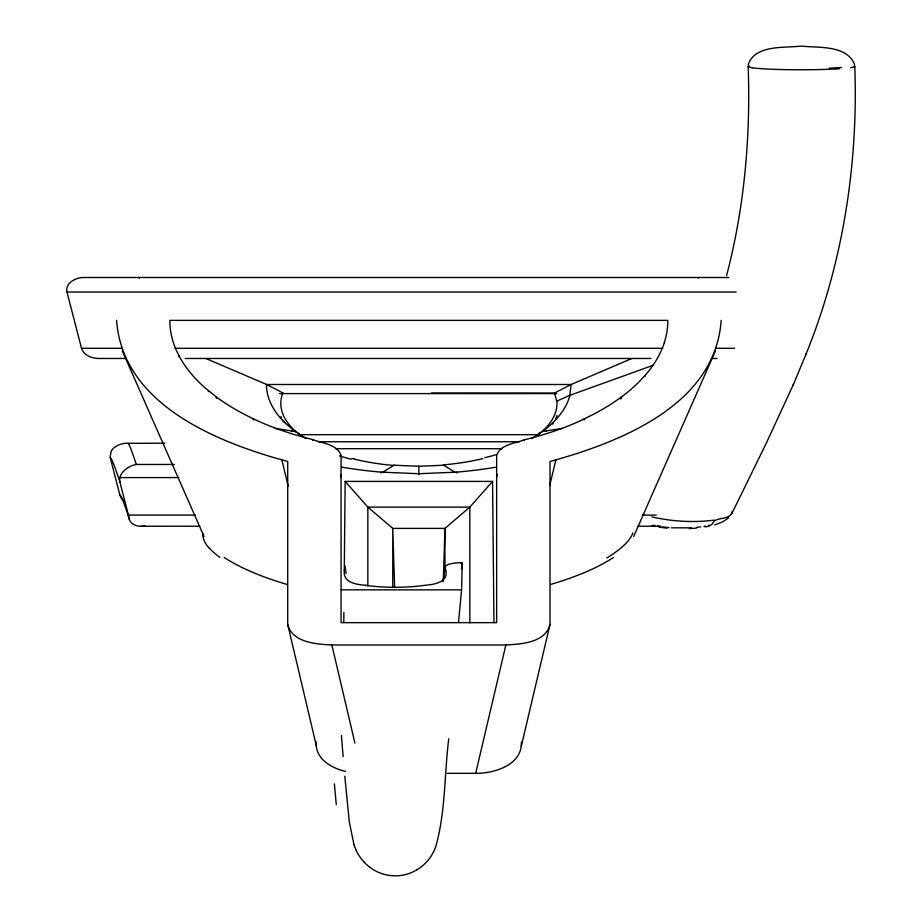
<?xml version="1.0" encoding="UTF-8"?>
<svg xmlns="http://www.w3.org/2000/svg" width="922" height="922" viewBox="0 0 922 922"><rect width="100%" height="100%" fill="white"/><g stroke="black" fill="none" stroke-linecap="round" stroke-linejoin="round"><path stroke-width="1.38" d="M645.008 376.36L645.008 375.508L638.381 382.526A261.86 138.219 0 0 1 621.509 396.956L620.921 397.301A252.248 133.148 0 0 1 588.812 416.64L587.498 417.286M343.779 622.546L343.871 612.462M344.286 570.695L345.151 481.411L492.567 481.411L493.95 622.546M721.165 320.326C715.414 404.896 620.391 442.226 550.008 461.484L550.008 624.494C545.57 642.622 521.31 644.178 505.867 644.974L331.862 644.974C316.419 644.178 292.159 642.622 287.722 624.494L287.722 461.484C217.223 442.479 122.684 404.574 116.564 320.326M447.262 773.328L475.671 773.328C494.284 773.5 522.394 765.006 521.368 742.095M458.534 622.419L461.576 589.85L462.222 562.685L461.392 562.697A16.158 4.368 0 0 0 445.176 567.076M443.275 581.586L444.957 528.398L469.84 507.112L492.567 481.411M345.185 567.111C340.483 581.69 354.048 584.317 365.273 585.274M448.737 738.822C444.277 774.722 445.683 811.89 435.68 846.903A68.32 58.57 7.9 0 1 434.043 850.856L431.565 855.397A53.522 45.57 4.4 0 1 428.257 860.042L426.84 861.621A46.953 39.807 3.2 0 1 421.158 866.911A49.35 41.559 1.9 0 1 416.721 869.919M461.496 569.3L462.222 562.685M496.658 476.939L497.246 474.484M461.392 562.697L461.254 563.803M555.609 397.105L556.807 401.139L569.761 395.342L571.133 384.497L631.558 358.612M445.107 568.148L443.009 581.528M505.867 644.974L475.671 773.328M550.008 624.494L521.287 746.209M174.431 464.458L136.283 464.458C127.904 465.841 117.843 473.781 119.883 481.906L128.631 516.113C128.746 524.399 138.058 527.591 144.961 525.943M549.823 485.03L555.885 459.882M726.571 275.597C744.446 207.519 750.669 136.721 748.168 66.476M748.191 64.667C755.072 44.487 784.08 48.14 801.149 46.1C818.575 48.002 846.892 44.752 854.659 64.678M732.149 511.456C730.835 520.215 717.466 516.735 713.582 521.956C711.888 525.402 707.808 527.488 704.039 526.566M805.816 354.693L806.335 353.391C843.077 262.655 858.244 164.058 854.809 66.43M731.814 513.623L766.032 443.724L793.45 384.393M792.885 385.765L806.335 353.391M633.668 536.489L715.426 350.913M728.691 517.749L722.802 521.829L714.677 524.952M531.89 438.595L542.044 431.531L562.489 428.419M613.487 557.533C594.171 569.9 572.412 577.933 550.538 584.49M382.607 472.341L394.086 465.184M538.483 433.882L542.804 431.335M179.133 356.883L179.133 356.019A248.663 131.258 0 0 0 205.272 388.035L216.808 397.301A252.248 133.148 0 0 0 248.917 416.64L253.711 419.014A237.311 125.265 0 0 0 312.685 439.54C322.227 443.413 337.394 444.185 341.071 455.456L341.071 622.65L496.658 622.65L496.658 455.456C500.162 444.45 514.902 443.505 524.226 439.817A236.447 124.804 0 0 0 584.087 419.049L586.968 417.539M698.196 277.995L699.049 277.499M416.652 869.838C402.453 878.77 383.195 877.502 369.964 867.337M431.369 393.003L554.353 393.083L571.133 384.497L266.596 384.497L206.171 358.612M569.761 395.342L653.606 365.124M709.249 525.079L708.522 525.286M705.468 526.024L704.811 526.162M714.354 520.112C693.551 522.762 672.23 521.564 651.808 516.839M700.628 526.877L696.571 527.396M689.379 528.606L696.433 528.122M691.419 527.845L671.412 527.833M839.308 68.77L835.678 68.966M728.795 277.499L84.478 277.499C76.468 277.119 65.07 282.535 66.983 292.044L81.516 348.297C83.718 355.512 92.096 358.485 99.011 358.474L126.326 358.474M66.983 292.044L736.205 292.044M81.516 348.297L121.796 348.297M175.019 348.297L662.711 348.297M715.933 348.297L734.638 348.297M185.264 358.474L651.024 358.474M711.404 358.474L717.155 358.474M279.55 393.602L556.75 393.602M298.221 434.688L539.508 434.688M318.332 441.742L519.409 441.742M124.182 501.003A14.913 14.913 0 0 1 121.462 498.306L119.952 495.345L110.11 457.174L111.101 451.319A12.228 12.228 0 0 1 114.132 447.643L117.947 445.291A23.546 23.546 0 0 1 125.162 443.321L164.854 443.217M335.562 448.68L502.167 448.68M119.872 477.584L178.81 477.584M128.365 515.098L195.406 515.098M642.323 515.098L656.291 515.098M140.928 526.255L199.855 526.22M341.29 589.85L461.576 589.85M637.874 526.22L660.867 526.232M341.808 467.143A259.958 137.217 0 0 0 380.982 472.122L418.865 473.712L456.759 472.145L456.759 473.055M669.153 527.649L662.492 526.865M659 527.188L666.917 528.145M275.24 428.419L295.685 431.531L305.839 438.595M354.486 458.856L352.043 458.441M659.138 526.301L657.593 525.978M651.347 525.678L654.977 526.485M345.473 771.38C331.69 768.303 314.621 758.483 316.361 742.095M654.217 525.137L654.839 525.31M287.191 584.49C265.317 577.933 243.569 569.9 224.242 557.533M643.118 514.199L644.052 514.545M266.596 384.497L280.91 391.862M281.925 392.38L282.95 392.91M138.68 277.499L139.533 277.995M299.247 433.882L294.925 431.335L285.44 423.279M455.122 472.341L443.643 465.184A126.199 10.626 -2 0 1 418.865 466.232A126.199 10.626 2 0 1 394.086 465.184M345.151 481.411L367.855 507.112L392.76 528.398L444.957 528.398L444.969 570.107M356.146 850.268L357.967 853.91A50.526 42.85 -3.3 0 0 364.225 862.082M122.338 350.982L204.096 536.639M340.472 474.438L341.071 476.939M119.895 481.929L119.71 481.365A1125.024 15.628 75.6 0 0 110.306 457.934M354.002 844.817L349.3 821.848L344.793 776.174M554.353 393.083L555.298 396.103M281.844 459.882L288.252 486.436M316.442 746.209L287.722 624.494M331.862 644.974L354.924 743.086M346.073 573.449L345.185 567.076M343.134 756.628L341.417 735.479M445.245 567.111L445.268 567.802M445.291 568.275C449.924 581.909 435.276 584.387 425.146 585.274A64.321 17.38 0 0 1 365.239 585.297M394.628 587.337L392.76 528.398L392.76 587.372M179.145 356.019A242.889 128.204 0 0 1 169.89 320.372L667.828 320.372A248.191 131.005 0 0 1 664.52 341.935L664.52 342.8M621.52 396.956L621.52 397.82M620.921 397.301L620.921 399.03M584.571 418.692L584.571 419.556M584.018 419.014L584.018 419.879M524.226 439.817L524.226 440.681M469.851 622.915L469.84 507.112L367.855 507.112L367.855 585.735M418.865 466.232L418.865 474.623M380.97 472.145L380.97 473.055M312.639 439.587L312.639 440.451M253.711 419.014L253.711 419.879M253.158 418.692L253.158 419.556M216.808 397.301L216.808 398.166M216.209 396.956L216.209 397.82M208.453 390.767L208.453 391.631M664.555 341.947A244.952 129.299 0 0 1 644.974 375.496M285.532 423.256A151.392 79.914 0 0 1 266.458 384.497M569.934 395.354A152.937 80.733 0 0 1 542.689 431.289M495.414 467.247A259.047 136.733 0 0 1 456.747 472.122M393.959 465.495A134.036 58.213 0.7 0 1 354.163 459.11M482.886 458.637A134.059 57.763 -0.7 0 1 443.517 464.861M351.213 459.202A137.632 64.736 0.2 0 1 339.434 455.929M557.061 415.361A126.279 53.856 0 0 1 555.747 418.692M553.246 423.06A126.279 53.856 0 0 1 552.485 424.132M546.804 430.47A126.279 53.856 0 0 1 545.674 431.496M295.732 431.519A152.43 65.013 0 0 1 282.847 392.899M556.876 401.139A151.346 64.552 0 0 1 542.009 431.519M496.462 454.558A137.632 63.341 -0.7 0 1 484.845 457.681M292.055 431.496A126.279 53.856 0 0 1 290.926 430.47M283.78 421.976A126.279 53.856 0 0 1 282.524 419.787M281.487 417.585A126.279 53.856 0 0 1 281.049 416.479M219.862 557.326A199.164 48.071 9.4 0 1 209.329 548.117M209.017 547.956A207.335 47.103 11.4 0 1 203.036 533.85M632.838 532.812A204.73 45.8 -12.5 0 1 606.757 558.041M119.872 495.056A1049.858 14.591 75.6 0 1 129.403 519.236M127.801 443.344A1154.321 15.709 75.9 0 1 136.26 464.377M749.217 65.831A53.879 3.319 0 0 0 748.238 66.315A52.727 3.25 0 0 0 752.444 67.721M751.914 67.732A53.165 3.308 -0.1 0 0 781.003 69.53A53.153 3.308 0 0 0 806.842 69.749A54.283 3.4 0 0 0 822.17 69.507M835.493 68.954A53.418 3.273 0 0 1 821.836 69.461M841.602 67.479A53.119 2.443 -1 0 1 829.178 68.17M850.718 67.686A53.868 3.319 0 0 0 854.74 66.591A52.738 3.25 0 0 0 854.129 65.958M369.999 867.314A48.762 41.225 -2.6 0 1 364.132 862.151M356.203 850.245A77.46 66.442 -8.5 0 1 354.048 844.806M336.288 804.572A808.859 135.373 89.8 0 1 334.375 783.907M344.701 565.843A16.158 4.702 0 0 1 345.243 567.076"/></g></svg>
